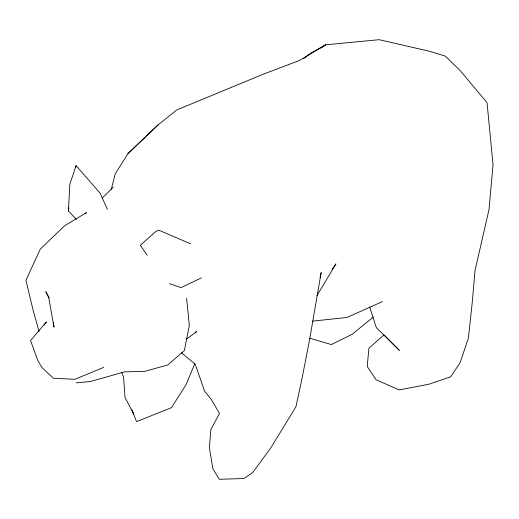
<?xml version="1.0" encoding="UTF-8"?>
<svg xmlns="http://www.w3.org/2000/svg" width="519" height="519" viewBox="0 0 519 519"><rect width="100%" height="100%" fill="white"/><g stroke="black" fill="none" stroke-linecap="round" stroke-linejoin="round"><path stroke-width="0.78" d="M68.755 207.853L68.411 210.98L76.449 219.433M68.813 208.593L68.411 210.98L69.818 184.362L76.072 165.658L100.122 193.165L107.375 209.306M75.806 167.248L76.072 165.658M320.022 277.211L321.177 272.533L309.752 338.712L302.369 376.826L295.934 406.727L270.918 447.722L252.779 472.452L243.988 478.499L219.284 479.303L212.881 468.748L209.391 447.741L210.85 429.583L219.466 413.429L211.609 399.902L204.531 391.067L195.215 364.234L181.449 352.79M111.274 189.338L115.231 173.904L127.972 153.598L158.023 124.949L176.804 109.931L262.802 74.386L299.82 60.327L325.705 44.809L379.149 39.697L428.772 51.089L445.133 56L460.029 70.409L487.03 102.671L493.05 164.919L489.015 209.481L475.041 270.47L472.277 302.11L468.404 338.083L460.132 362.645L450.667 376.813L428.941 384.209L399.215 389.925L376.113 379.798L367.225 366.466L368.918 348.204L384.047 334.859L399.358 350.377L376.359 327.671L369.664 307.027M194.872 363.56L185.951 384.877L171.426 407.713L136.529 421.629L131.897 409.744M316.921 295.674L335.936 263.866L334.119 266.429M44.141 325.173L46.366 321.968L30.556 340.587L37.906 360.718L41.922 367.549L53.392 378.228L74.794 379.324L103.657 367.387M332.303 268.991L333.211 267.713M85.505 213.88L86.485 212.589L64.44 225.921L40.274 249.107L25.95 280.299L33.287 310.881L39.042 331.459M102.386 197.856L113.259 187.242M127.972 153.598L145.307 137.074M146.462 135.972L158.023 124.949M373.271 317.077L352.271 334.21L331.427 344.571L309.869 338.297M303.764 58.465L310.193 53.567L325.705 44.809L321.06 48.033M186.859 338.842L196.656 331.66L195.118 332.166M201.443 277.847L181.092 287.623L169.479 283.659M382.458 301.604L346.919 317.466L312.73 321.118M76.209 382.847L90.248 381.569L124.625 371.851L144.314 371.442L167.754 365L184.336 350.597L189.338 325.484L186.619 298.269M190.687 243.852L159.061 230.3L156.057 231.325L140.299 245.266L147.149 255.283M49.169 297.841L45.789 291.743L48.708 297.523L53.989 327.1L53.509 322.377M121.686 372.48L123.535 376.8L125.04 397.463L133.727 414.052L132.838 411.852"/></g></svg>
